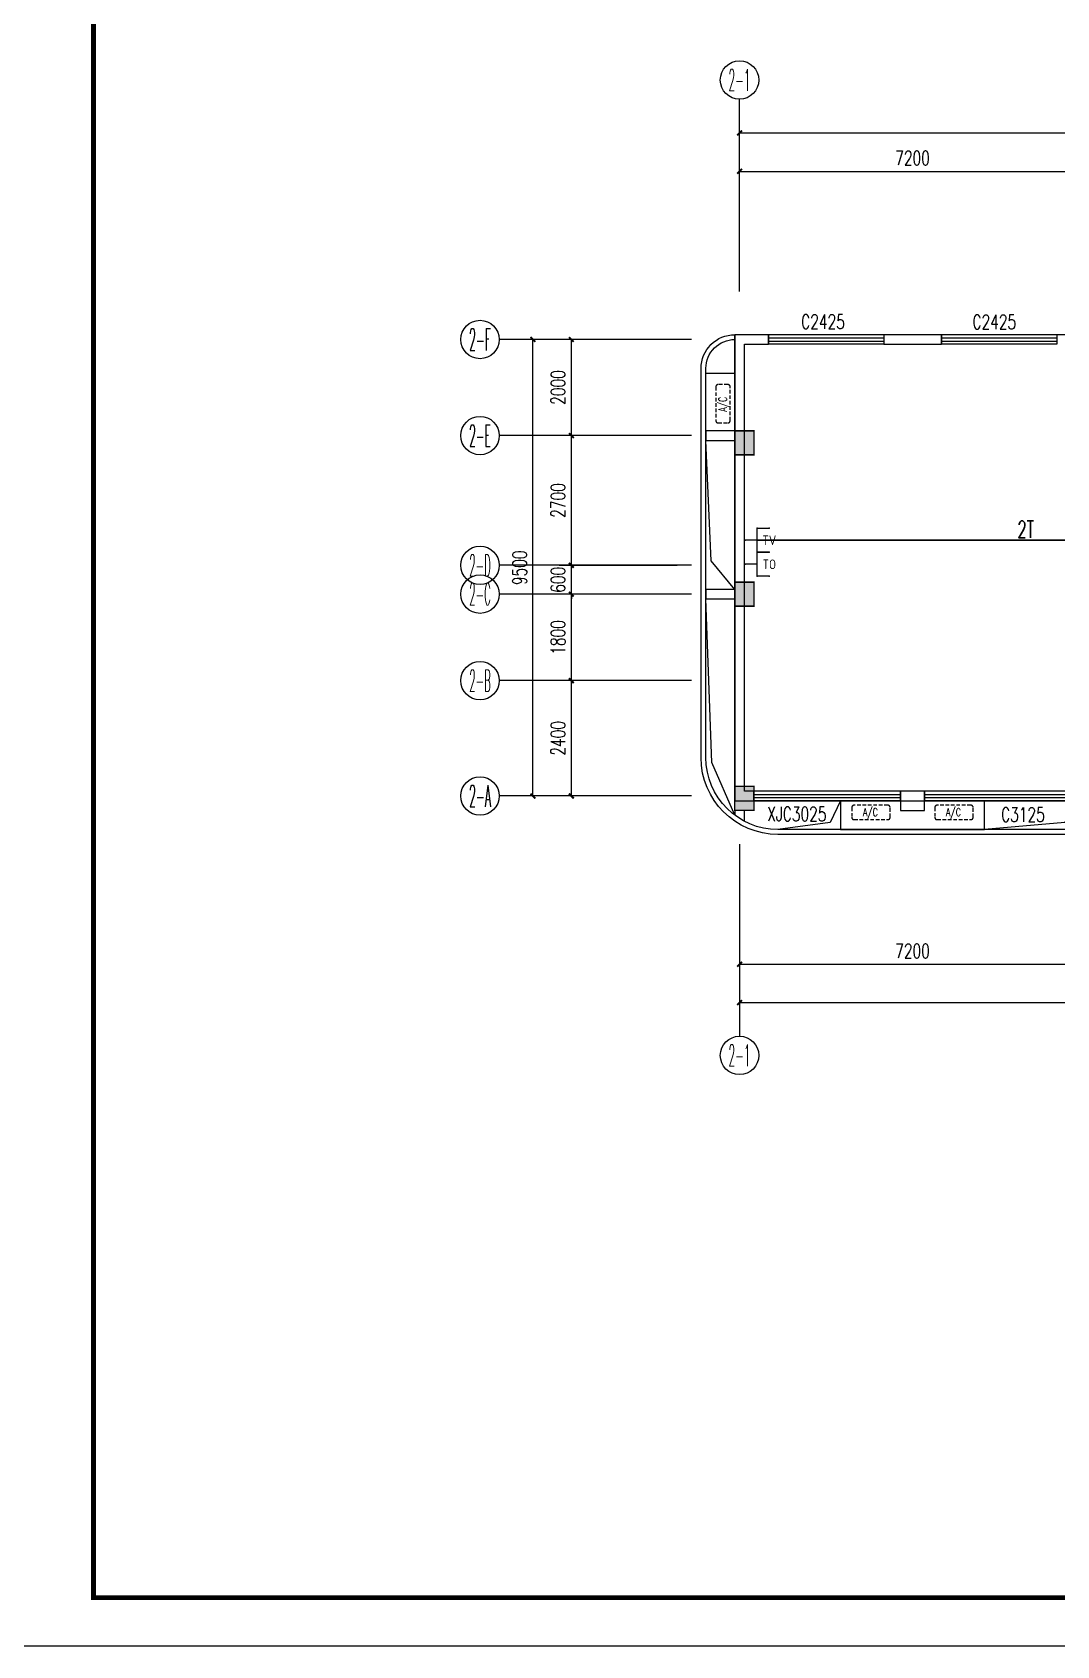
# Model space of a CAD drawing. Extents: x -9422388 to 15610651, y -1992469 to 953794.
# Drawn here: x -2890749 to -2869433, y -380398 to -346819 of the extents above; entities that cross this region are included whole.
import ezdxf
from ezdxf.enums import TextEntityAlignment as Align

# ---------------------------------------------------------------- set-up
doc = ezdxf.new("R2010")
doc.units = 0
doc.header["$LTSCALE"] = 1000
doc.linetypes.add('( Hidden )', pattern=[0.375, 0.25, -0.125])
for name, color, linetype in [('A-FLOR-HVAC', 4, 'Continuous'), ('AXIS_TEXT', 7, 'Continuous'), ('C-KZ', 2, 'Continuous'), ('C-Z-HATCH', 253, 'Continuous'), ('EQUIP-通讯', 3, 'Continuous'), ('PUB_TITLE', 4, 'Continuous'), ('TEL_TEXT', 7, 'Continuous'), ('WINDOW_TEXT', 7, 'Continuous'), ('WIRE-通讯', 4, 'Continuous')]:
    doc.layers.add(name, color=color, linetype=linetype)
doc.styles.add('_TCH_AXIS', font='COMPLEX', dxfattribs={"bigfont": 'GBCBIG'})
doc.styles.add('_TCH_DIM_T3', font='SIMPLEX', dxfattribs={"width": 0.705882, "bigfont": 'GBCBIG'})
doc.styles.add('_TCH_WINDOW', font='SIMPLEX', dxfattribs={"height": 3.5, "bigfont": 'GBCBIG'})
doc.styles.add('_TEL_ATTDEF', font='GBENOR', dxfattribs={"width": 0.8, "height": 3, "bigfont": 'GBCBIG'})
doc.styles.add('_TEL_DIM', font='SIMPLEX', dxfattribs={"width": 0.8, "height": 3.5, "bigfont": 'HZTXT'})
doc.styles.add('COMPLEX', font='COMPLEX')
doc.dimstyles.new('_TCH_ARCH&&100', dxfattribs={"dimtxt": 297.5, "dimasz": 100, "dimexe": 250, "dimexo": 300, "dimgap": 126.25, "dimtad": 1, "dimdec": 0, "dimzin": 0, "dimdsep": 46, "dimtxsty": '_TCH_DIM_T3', "dimblk": 'ARCHTICK', "dimcen": 0.09, "dimclrt": 7, "dimazin": 2, "dimtfac": 1, "dimtdec": 0, "dimtix": 1, "dimtmove": 2, "dimatfit": 3, "dimfxl": 0, "dimtolj": 1, "dimtzin": 0, "dimarcsym": 0})

# ---------------------------------------------------------------- blocks, each defined once
blk = doc.blocks.new('KTWJ1')
at = {"layer": 'A-FLOR-HVAC', "color": 0, "linetype": '( Hidden )', "ltscale": 0.3}
blk.add_lwpolyline([(152982, -14209, 0.414214), (153032, -14259), (153732, -14259, 0.414214), (153782, -14209), (153782, -14009, 0.414214), (153732, -13959), (153032, -13959, 0.414214), (152982, -14009)], format="xyb", close=True, dxfattribs=at)
at = {"layer": 'A-FLOR-HVAC', "color": 0, "style": '_TCH_WINDOW', "width": 0.705882}
blk.add_text('A/C', height=170, dxfattribs=at).set_placement((153214, -14188))
blk = doc.blocks.new('宿舍楼柱网2')
at = {"layer": 'C-Z-HATCH'}
h = blk.add_hatch(color=0, dxfattribs=at)
h.dxf.hatch_style = 1
h.paths.add_polyline_path([(97500, 330556), (97900, 330556), (97900, 330056), (97500, 330056)])
h = blk.add_hatch(color=0, dxfattribs=at)
h.dxf.hatch_style = 1
h.paths.add_polyline_path([(104550, 330556), (105050, 330556), (105050, 329956), (104550, 329956)])
h = blk.add_hatch(color=0, dxfattribs=at)
h.dxf.hatch_style = 1
h.paths.add_polyline_path([(111900, 330556), (112300, 330556), (112300, 330056), (111900, 330056)])
h = blk.add_hatch(color=0, dxfattribs=at)
h.dxf.hatch_style = 1
h.paths.add_polyline_path([(119100, 330556), (119600, 330556), (119600, 329956), (119100, 329956)])
h = blk.add_hatch(color=0, dxfattribs=at)
h.dxf.hatch_style = 1
h.paths.add_polyline_path([(126300, 330556), (126700, 330556), (126700, 330056), (126300, 330056)])
h = blk.add_hatch(color=0, dxfattribs=at)
h.dxf.hatch_style = 1
h.paths.add_polyline_path([(133350, 330556), (133850, 330556), (133850, 329956), (133350, 329956)])
h = blk.add_hatch(color=0, dxfattribs=at)
h.dxf.hatch_style = 1
h.paths.add_polyline_path([(140500, 330556), (140900, 330556), (140900, 330056), (140500, 330056)])
h = blk.add_hatch(color=0, dxfattribs=at)
h.dxf.hatch_style = 1
h.paths.add_polyline_path([(97500, 327406), (97900, 327406), (97900, 326906), (97500, 326906)])
h = blk.add_hatch(color=0, dxfattribs=at)
h.dxf.hatch_style = 1
h.paths.add_polyline_path([(111900, 327406), (112300, 327406), (112300, 326906), (111900, 326906)])
h = blk.add_hatch(color=0, dxfattribs=at)
h.dxf.hatch_style = 1
h.paths.add_polyline_path([(126300, 327406), (126700, 327406), (126700, 326906), (126300, 326906)])
h = blk.add_hatch(color=0, dxfattribs=at)
h.dxf.hatch_style = 1
h.paths.add_polyline_path([(140500, 327406), (140900, 327406), (140900, 326906), (140500, 326906)])
h = blk.add_hatch(color=0, dxfattribs=at)
h.dxf.hatch_style = 1
h.paths.add_polyline_path([(97500, 323156), (97900, 323156), (97900, 322656), (97500, 322656)])
h = blk.add_hatch(color=0, dxfattribs=at)
h.dxf.hatch_style = 1
h.paths.add_polyline_path([(104550, 323256), (105050, 323256), (105050, 322656), (104550, 322656)])
h = blk.add_hatch(color=0, dxfattribs=at)
h.dxf.hatch_style = 1
h.paths.add_polyline_path([(111900, 323156), (112300, 323156), (112300, 322656), (111900, 322656)])
h = blk.add_hatch(color=0, dxfattribs=at)
h.dxf.hatch_style = 1
h.paths.add_polyline_path([(119100, 323256), (119600, 323256), (119600, 322656), (119100, 322656)])
h = blk.add_hatch(color=0, dxfattribs=at)
h.dxf.hatch_style = 1
h.paths.add_polyline_path([(126300, 323156), (126700, 323156), (126700, 322656), (126300, 322656)])
h = blk.add_hatch(color=0, dxfattribs=at)
h.dxf.hatch_style = 1
h.paths.add_polyline_path([(133350, 323256), (133850, 323256), (133850, 322656), (133350, 322656)])
h = blk.add_hatch(color=0, dxfattribs=at)
h.dxf.hatch_style = 1
h.paths.add_polyline_path([(140500, 323156), (140900, 323156), (140900, 322656), (140500, 322656)])
at = {"layer": 'C-KZ', "color": 0, "const_width": 30}
for points in [[(97500, 330556), (97900, 330556), (97900, 330056), (97500, 330056)], [(104550, 330556), (105050, 330556), (105050, 329956), (104550, 329956)], [(111900, 330556), (112300, 330556), (112300, 330056), (111900, 330056)], [(119100, 330556), (119600, 330556), (119600, 329956), (119100, 329956)], [(126300, 330556), (126700, 330556), (126700, 330056), (126300, 330056)], [(133350, 330556), (133850, 330556), (133850, 329956), (133350, 329956)], [(140500, 330556), (140900, 330556), (140900, 330056), (140500, 330056)], [(97500, 327406), (97900, 327406), (97900, 326906), (97500, 326906)], [(111900, 327406), (112300, 327406), (112300, 326906), (111900, 326906)], [(126300, 327406), (126700, 327406), (126700, 326906), (126300, 326906)], [(140500, 327406), (140900, 327406), (140900, 326906), (140500, 326906)], [(97500, 323156), (97900, 323156), (97900, 322656), (97500, 322656)], [(104550, 323256), (105050, 323256), (105050, 322656), (104550, 322656)], [(111900, 323156), (112300, 323156), (112300, 322656), (111900, 322656)], [(119100, 323256), (119600, 323256), (119600, 322656), (119100, 322656)], [(126300, 323156), (126700, 323156), (126700, 322656), (126300, 322656)], [(133350, 323256), (133850, 323256), (133850, 322656), (133350, 322656)], [(140500, 323156), (140900, 323156), (140900, 322656), (140500, 322656)]]:
    blk.add_lwpolyline(points, close=True, dxfattribs=at)
blk = doc.blocks.new('$TCHSYS$WIN2D')
at = {"color": 0}
for p, q in [((-0.5, 0.5), (0.5, 0.5)), ((-0.5, 0.5), (-0.5, -0.5)), ((0.5, 0.5), (0.5, -0.5)), ((0.5, 0.167), (-0.5, 0.167)), ((0.5, -0.167), (-0.5, -0.167)), ((-0.5, -0.5), (0.5, -0.5))]:
    blk.add_line(p, q, dxfattribs=at)
blk = doc.blocks.new('_ArchTick')
at = {"color": 0, "linetype": 'ByBlock', "const_width": 0.4}
blk.add_lwpolyline([(-0.5, -0.5), (0.5, 0.5)], dxfattribs=at)
blk = doc.blocks.new('*D2838')
at = {"color": 0, "lineweight": -2, "transparency": 16777216}
for p, q in [((1474530, -199693), (1474530, -202943)), ((1541350, -199693), (1541350, -202943)), ((1474530, -202693), (1541350, -202693))]:
    blk.add_line(p, q, dxfattribs=at)
at = {"layer": 'Defpoints', "color": 0, "transparency": 16777216}
for p in [(1474530, -199393), (1541350, -199393), (1541350, -202693)]:
    blk.add_point(p, dxfattribs=at)
at = {"color": 0, "lineweight": -2, "transparency": 16777216, "xscale": 100, "yscale": 100, "zscale": 100, "rotation": 180}
blk.add_blockref('_ArchTick', (1474530, -202693), dxfattribs=at)
at = {"color": 0, "lineweight": -2, "transparency": 16777216, "xscale": 100, "yscale": 100, "zscale": 100}
blk.add_blockref('_ArchTick', (1541350, -202693), dxfattribs=at)
at = {"color": 7, "transparency": 16777216, "insert": (1507940, -202418), "char_height": 297.5, "attachment_point": 5, "style": '_TCH_DIM_T3'}
blk.add_mtext('\\A1;66820', dxfattribs=at)
blk = doc.blocks.new('*D2839')
at = {"color": 0, "lineweight": -2, "transparency": 16777216}
for p, q in [((1474530, -199693), (1474530, -202143)), ((1481730, -199693), (1481730, -202143)), ((1474530, -201893), (1481730, -201893))]:
    blk.add_line(p, q, dxfattribs=at)
at = {"layer": 'Defpoints', "color": 0, "transparency": 16777216}
for p in [(1474530, -199393), (1481730, -199393), (1481730, -201893)]:
    blk.add_point(p, dxfattribs=at)
at = {"color": 0, "lineweight": -2, "transparency": 16777216, "xscale": 100, "yscale": 100, "zscale": 100, "rotation": 180}
blk.add_blockref('_ArchTick', (1474530, -201893), dxfattribs=at)
at = {"color": 0, "lineweight": -2, "transparency": 16777216, "xscale": 100, "yscale": 100, "zscale": 100}
blk.add_blockref('_ArchTick', (1481730, -201893), dxfattribs=at)
at = {"color": 7, "transparency": 16777216, "insert": (1478130, -201618), "char_height": 297.5, "attachment_point": 5, "style": '_TCH_DIM_T3'}
blk.add_mtext('\\A1;7200', dxfattribs=at)
blk = doc.blocks.new('*D2853')
at = {"color": 0, "lineweight": -2, "transparency": 16777216}
for p, q in [((1474530, -187593), (1474530, -184343)), ((1523650, -187593), (1523650, -184343)), ((1474530, -184593), (1523650, -184593))]:
    blk.add_line(p, q, dxfattribs=at)
at = {"layer": 'Defpoints', "color": 0, "transparency": 16777216}
for p in [(1523650, -184593), (1474530, -187893), (1523650, -187893)]:
    blk.add_point(p, dxfattribs=at)
at = {"color": 0, "lineweight": -2, "transparency": 16777216, "xscale": 100, "yscale": 100, "zscale": 100, "rotation": 180}
blk.add_blockref('_ArchTick', (1474530, -184593), dxfattribs=at)
at = {"color": 0, "lineweight": -2, "transparency": 16777216, "xscale": 100, "yscale": 100, "zscale": 100}
blk.add_blockref('_ArchTick', (1523650, -184593), dxfattribs=at)
at = {"color": 7, "transparency": 16777216, "insert": (1499090, -184318), "char_height": 297.5, "attachment_point": 5, "style": '_TCH_DIM_T3'}
blk.add_mtext('\\A1;49120', dxfattribs=at)
blk = doc.blocks.new('*D2854')
at = {"color": 0, "lineweight": -2, "transparency": 16777216}
for p, q in [((1474530, -187593), (1474530, -185143)), ((1481730, -187593), (1481730, -185143)), ((1474530, -185393), (1481730, -185393))]:
    blk.add_line(p, q, dxfattribs=at)
at = {"layer": 'Defpoints', "color": 0, "transparency": 16777216}
for p in [(1481730, -185393), (1474530, -187893), (1481730, -187893)]:
    blk.add_point(p, dxfattribs=at)
at = {"color": 0, "lineweight": -2, "transparency": 16777216, "xscale": 100, "yscale": 100, "zscale": 100, "rotation": 180}
blk.add_blockref('_ArchTick', (1474530, -185393), dxfattribs=at)
at = {"color": 0, "lineweight": -2, "transparency": 16777216, "xscale": 100, "yscale": 100, "zscale": 100}
blk.add_blockref('_ArchTick', (1481730, -185393), dxfattribs=at)
at = {"color": 7, "transparency": 16777216, "insert": (1478130, -185118), "char_height": 297.5, "attachment_point": 5, "style": '_TCH_DIM_T3'}
blk.add_mtext('\\A1;7200', dxfattribs=at)
blk = doc.blocks.new('_AXISO')
at = {"color": 0}
blk.add_circle((0, 0), 0.5, dxfattribs=at)
at = {"layer": 'AXIS_TEXT', "color": 0, "style": 'COMPLEX', "width": 1.041667}
blk.add_attdef('A', text='', height=0.56, dxfattribs=at).set_placement((-0.25, -0.28), (0.25, -0.28), align=Align.FIT)
blk = doc.blocks.new('*D2870')
at = {"color": 0, "lineweight": -2, "transparency": 16777216}
for p, q in [((1473230, -188893), (1469980, -188893)), ((1470230, -198393), (1470230, -188893)), ((1473230, -198393), (1469980, -198393))]:
    blk.add_line(p, q, dxfattribs=at)
at = {"layer": 'Defpoints', "color": 0, "transparency": 16777216}
for p in [(1470230, -188893), (1473530, -188893), (1473530, -198393)]:
    blk.add_point(p, dxfattribs=at)
at = {"color": 0, "lineweight": -2, "transparency": 16777216, "xscale": 100, "yscale": 100, "zscale": 100}
for p, rotation in [((1470230, -188893), 90), ((1470230, -198393), 270)]:
    blk.add_blockref('_ArchTick', p, dxfattribs=dict(at, rotation=rotation))
at = {"color": 7, "transparency": 16777216, "insert": (1469955, -193643), "char_height": 297.5, "attachment_point": 5, "rotation": 90, "style": '_TCH_DIM_T3'}
blk.add_mtext('\\A1;9500', dxfattribs=at)
blk = doc.blocks.new('*D2871')
at = {"color": 0, "lineweight": -2, "transparency": 16777216}
for p, q in [((1473230, -195993), (1470780, -195993)), ((1471030, -198393), (1471030, -195993)), ((1473230, -198393), (1470780, -198393))]:
    blk.add_line(p, q, dxfattribs=at)
at = {"layer": 'Defpoints', "color": 0, "transparency": 16777216}
for p in [(1471030, -195993), (1473530, -195993), (1473530, -198393)]:
    blk.add_point(p, dxfattribs=at)
at = {"color": 0, "lineweight": -2, "transparency": 16777216, "xscale": 100, "yscale": 100, "zscale": 100}
for p, rotation in [((1471030, -195993), 90), ((1471030, -198393), 270)]:
    blk.add_blockref('_ArchTick', p, dxfattribs=dict(at, rotation=rotation))
at = {"color": 7, "transparency": 16777216, "insert": (1470755, -197193), "char_height": 297.5, "attachment_point": 5, "rotation": 90, "style": '_TCH_DIM_T3'}
blk.add_mtext('\\A1;2400', dxfattribs=at)
blk = doc.blocks.new('*D2872')
at = {"color": 0, "lineweight": -2, "transparency": 16777216}
for p, q in [((1473230, -194193), (1470780, -194193)), ((1471030, -195993), (1471030, -194193)), ((1473230, -195993), (1470780, -195993))]:
    blk.add_line(p, q, dxfattribs=at)
at = {"layer": 'Defpoints', "color": 0, "transparency": 16777216}
for p in [(1471030, -194193), (1473530, -194193), (1473530, -195993)]:
    blk.add_point(p, dxfattribs=at)
at = {"color": 0, "lineweight": -2, "transparency": 16777216, "xscale": 100, "yscale": 100, "zscale": 100}
for p, rotation in [((1471030, -194193), 90), ((1471030, -195993), 270)]:
    blk.add_blockref('_ArchTick', p, dxfattribs=dict(at, rotation=rotation))
at = {"color": 7, "transparency": 16777216, "insert": (1470755, -195093), "char_height": 297.5, "attachment_point": 5, "rotation": 90, "style": '_TCH_DIM_T3'}
blk.add_mtext('\\A1;1800', dxfattribs=at)
blk = doc.blocks.new('*D2873')
at = {"color": 0, "lineweight": -2, "transparency": 16777216}
for p, q in [((1473230, -193593), (1470780, -193593)), ((1471030, -193593), (1471030, -193493)), ((1471030, -194193), (1471030, -193593)), ((1473230, -194193), (1470780, -194193)), ((1471030, -194193), (1471030, -194293))]:
    blk.add_line(p, q, dxfattribs=at)
at = {"layer": 'Defpoints', "color": 0, "transparency": 16777216}
for p in [(1471030, -193593), (1473530, -193593), (1473530, -194193)]:
    blk.add_point(p, dxfattribs=at)
at = {"color": 0, "lineweight": -2, "transparency": 16777216, "xscale": 100, "yscale": 100, "zscale": 100}
for p, rotation in [((1471030, -193593), 270), ((1471030, -194193), 90)]:
    blk.add_blockref('_ArchTick', p, dxfattribs=dict(at, rotation=rotation))
at = {"color": 7, "transparency": 16777216, "insert": (1470755, -193893), "char_height": 297.5, "attachment_point": 5, "rotation": 90, "style": '_TCH_DIM_T3'}
blk.add_mtext('\\A1;600', dxfattribs=at)
blk = doc.blocks.new('*D2874')
at = {"color": 0, "lineweight": -2, "transparency": 16777216}
for p, q in [((1473230, -190893), (1470780, -190893)), ((1471030, -193593), (1471030, -190893)), ((1473230, -193593), (1470780, -193593))]:
    blk.add_line(p, q, dxfattribs=at)
at = {"layer": 'Defpoints', "color": 0, "transparency": 16777216}
for p in [(1471030, -190893), (1473530, -190893), (1473530, -193593)]:
    blk.add_point(p, dxfattribs=at)
at = {"color": 0, "lineweight": -2, "transparency": 16777216, "xscale": 100, "yscale": 100, "zscale": 100}
for p, rotation in [((1471030, -190893), 90), ((1471030, -193593), 270)]:
    blk.add_blockref('_ArchTick', p, dxfattribs=dict(at, rotation=rotation))
at = {"color": 7, "transparency": 16777216, "insert": (1470755, -192243), "char_height": 297.5, "attachment_point": 5, "rotation": 90, "style": '_TCH_DIM_T3'}
blk.add_mtext('\\A1;2700', dxfattribs=at)
blk = doc.blocks.new('*D2875')
at = {"color": 0, "lineweight": -2, "transparency": 16777216}
for p, q in [((1473230, -188893), (1470780, -188893)), ((1471030, -190893), (1471030, -188893)), ((1473230, -190893), (1470780, -190893))]:
    blk.add_line(p, q, dxfattribs=at)
at = {"layer": 'Defpoints', "color": 0, "transparency": 16777216}
for p in [(1471030, -188893), (1473530, -188893), (1473530, -190893)]:
    blk.add_point(p, dxfattribs=at)
at = {"color": 0, "lineweight": -2, "transparency": 16777216, "xscale": 100, "yscale": 100, "zscale": 100}
for p, rotation in [((1471030, -188893), 90), ((1471030, -190893), 270)]:
    blk.add_blockref('_ArchTick', p, dxfattribs=dict(at, rotation=rotation))
at = {"color": 7, "transparency": 16777216, "insert": (1470755, -189893), "char_height": 297.5, "attachment_point": 5, "rotation": 90, "style": '_TCH_DIM_T3'}
blk.add_mtext('\\A1;2000', dxfattribs=at)
blk = doc.blocks.new('$equip$00001847')
for p, q in [((-0.5, 0.499), (-0.5, 0.999)), ((0.5, 0.999), (0.5, 0.499)), ((0.5, 0.499), (-0.5, 0.499)), ((0, 0.5), (0, 0))]:
    blk.add_line(p, q)
for p in [(-0.5, 0.999), (0.5, 0.999), (-0.5, 0.499), (0, 0), (0.5, 0.499)]:
    blk.add_point(p)
at = {"color": 7, "style": '_TEL_DIM'}
blk.add_attdef('$TEXT$', text='', height=0.4, dxfattribs=at).set_placement((0, 0.999), align=Align.MIDDLE_CENTER)
at = {"color": 7, "style": '_TEL_DIM', "flags": 1}
blk.add_attdef('A', text='', height=0.00002, dxfattribs=at).set_placement((0, 0), align=Align.MIDDLE_CENTER)
blk = doc.blocks.new('$equip$00001802')
for p, q in [((-0.5, 0.499), (-0.5, 0.999)), ((0.5, 0.999), (0.5, 0.499)), ((0.5, 0.499), (-0.5, 0.499)), ((0, 0.5), (0, 0))]:
    blk.add_line(p, q)
for p in [(-0.5, 0.999), (0.5, 0.999), (-0.5, 0.499), (0, 0), (0.5, 0.499)]:
    blk.add_point(p)
at = {"color": 7, "style": '_TEL_DIM'}
blk.add_attdef('$TEXT$', text='', height=0.4, dxfattribs=at).set_placement((0, 0.999), align=Align.MIDDLE_CENTER)
at = {"color": 7, "style": '_TEL_DIM', "flags": 1}
blk.add_attdef('A', text='', height=0.00002, dxfattribs=at).set_placement((0, 0), align=Align.MIDDLE_CENTER)
blk = doc.blocks.new('34214')
at = {"color": 8}
for p, q in [((1474529.8, -187892.6), (1474529.8, -183892.6)), ((1473529.8, -188892.6), (1469529.8, -188892.6)), ((1475129.8, -188792.6), (1474429.8, -188792.6)), ((1474429.8, -198492.6), (1474429.8, -188792.6)), ((1474629.8, -188992.6), (1475129.8, -188992.6)), ((1474629.8, -198292.6), (1474629.8, -188992.6)), ((1475129.8, -188992.6), (1475129.8, -188792.6)), ((1478729.8, -188792.6), (1477529.8, -188792.6)), ((1477529.8, -188792.6), (1477529.8, -188992.6)), ((1477529.8, -188992.6), (1478729.8, -188992.6)), ((1478729.8, -188992.6), (1478729.8, -188792.6)), ((1473529.8, -190892.6), (1469529.8, -190892.6)), ((1473529.8, -193592.6), (1469529.8, -193592.6)), ((1473529.8, -194192.6), (1469529.8, -194192.6)), ((1473529.8, -195992.6), (1469529.8, -195992.6)), ((1473529.8, -198392.6), (1469529.8, -198392.6)), ((1474829.8, -198292.6), (1474629.8, -198292.6)), ((1474829.8, -198492.6), (1474829.8, -198292.6)), ((1478379.8, -198292.6), (1477879.8, -198292.6)), ((1477879.8, -198292.6), (1477879.8, -198692.6)), ((1478379.8, -198692.6), (1478379.8, -198292.6)), ((1474429.8, -198492.6), (1474829.8, -198492.6)), ((1477879.8, -198692.6), (1478379.8, -198692.6)), ((1474529.8, -199392.6), (1474529.8, -203392.6))]:
    blk.add_line(p, q, dxfattribs=at)
for points in [[(1517829.8, -199192.6), (1475329.8, -199192.6, -0.4142134), (1473729.8, -197592.6), (1473729.8, -189492.6, -0.4142137), (1474429.8, -188792.6), (1474429.8, -188792.6)], [(1517829.8, -199092.6), (1475329.8, -199092.6, -0.4142134), (1473829.8, -197592.6), (1473829.8, -189492.6, -0.4142137), (1474429.8, -188892.6), (1474429.8, -188892.6)]]:
    blk.add_lwpolyline(points, format="xyb", dxfattribs=at)
for points in [[(1496129.8, -198492.6), (1496129.8, -190892.6), (1481729.8, -190892.6), (1481729.8, -188792.6), (1474429.8, -188792.6), (1474429.8, -198492.6)], [(1473829.8, -189592.6), (1474429.8, -189592.6), (1474429.8, -190792.6), (1473829.8, -190792.6)], [(1473829.8, -190792.6), (1473829.8, -190992.6), (1474429.8, -190992.6), (1474429.8, -190792.6)], [(1473829.8, -194092.6), (1473829.8, -194292.6), (1474429.8, -194292.6), (1474429.8, -194092.6)]]:
    blk.add_lwpolyline(points, close=True, dxfattribs=at)
for points in [[(1474429.8, -194092.6), (1473940.1, -193499.8), (1473829.8, -190992.6)], [(1474429.8, -198792.6), (1473952.1, -197699.3), (1473829.8, -194292.6)], [(1474629.8, -198919.2), (1474629.8, -198692.6), (1474429.8, -198692.6), (1474429.8, -198792.6)], [(1476629.8, -198492.6), (1476412.3, -198947.3), (1475329.8, -199092.6)], [(1477879.8, -198492.6), (1476629.8, -198492.6), (1476629.8, -199092.6), (1479629.8, -199092.6), (1479629.8, -198492.6), (1478379.8, -198492.6)], [(1481479.8, -198492.6), (1481298.6, -198947.3), (1479629.8, -199092.6)]]:
    blk.add_lwpolyline(points, dxfattribs=at)
ref = blk.add_blockref('_AXISO', (1474529.8, -183492.6), dxfattribs=dict(at, xscale=800, yscale=800, zscale=800))
ref.add_attrib('A', '2-1', dxfattribs={"layer": 'AXIS_TEXT', "color": 8, "height": 452.55, "style": '_TCH_AXIS', "width": 0.381818}).set_placement((1474303.5, -183718.8), (1474756.1, -183718.8), align=Align.FIT)
ref = blk.add_blockref('$TCHSYS$WIN2D', (1476329.8, -188892.6), dxfattribs=dict(at, xscale=-2400, yscale=200, zscale=200, rotation=359.9999999999926))
ref.add_attrib('A', 'C2425', (1475811.7, -188672.1), dxfattribs={"layer": 'WINDOW_TEXT', "color": 8, "height": 297.5, "style": '_TCH_WINDOW', "width": 0.705882})
ref = blk.add_blockref('$TCHSYS$WIN2D', (1479929.8, -188892.6), dxfattribs=dict(at, xscale=-2400, yscale=200, zscale=200, rotation=359.9999999999926))
ref.add_attrib('A', 'C2425', (1479376.5, -188674.7), dxfattribs={"layer": 'WINDOW_TEXT', "color": 8, "height": 297.5, "style": '_TCH_WINDOW', "width": 0.705882})
ref = blk.add_blockref('_AXISO', (1469129.8, -188892.6), dxfattribs=dict(at, xscale=800, yscale=800, zscale=800))
ref.add_attrib('A', '2-F', dxfattribs={"layer": 'AXIS_TEXT', "color": 8, "height": 452.55, "style": '_TCH_AXIS', "width": 0.33871}).set_placement((1468903.5, -189118.8), (1469356.1, -189118.8), align=Align.FIT)
at = {"color": 8, "rotation": 90}
blk.add_blockref('KTWJ1', (1460076.9, -343612.3), dxfattribs=at)
at = {"color": 8}
ref = blk.add_blockref('_AXISO', (1469129.8, -190892.6), dxfattribs=dict(at, xscale=800, yscale=800, zscale=800))
ref.add_attrib('A', '2-E', dxfattribs={"layer": 'AXIS_TEXT', "color": 8, "height": 452.55, "style": '_TCH_AXIS', "width": 0.33871}).set_placement((1468903.5, -191118.8), (1469356.1, -191118.8), align=Align.FIT)
for name, p in [('宿舍楼柱网2', (1376929.4, -521348.5)), ('KTWJ1', (1323882.3, -184626.5)), ('KTWJ1', (1325609.8, -184626.5))]:
    blk.add_blockref(name, p, dxfattribs=at)
ref = blk.add_blockref('_AXISO', (1469129.8, -193592.6), dxfattribs=dict(at, xscale=800, yscale=800, zscale=800))
ref.add_attrib('A', '2-D', dxfattribs={"layer": 'AXIS_TEXT', "color": 8, "height": 452.55, "style": '_TCH_AXIS', "width": 0.333333}).set_placement((1468903.5, -193818.8), (1469356.1, -193818.8), align=Align.FIT)
ref = blk.add_blockref('_AXISO', (1469129.8, -194192.6), dxfattribs=dict(at, xscale=800, yscale=800, zscale=800))
ref.add_attrib('A', '2-C', dxfattribs={"layer": 'AXIS_TEXT', "color": 8, "height": 452.55, "style": '_TCH_AXIS', "width": 0.344262}).set_placement((1468903.5, -194418.8), (1469356.1, -194418.8), align=Align.FIT)
ref = blk.add_blockref('_AXISO', (1469129.8, -195992.6), dxfattribs=dict(at, xscale=800, yscale=800, zscale=800))
ref.add_attrib('A', '2-B', dxfattribs={"layer": 'AXIS_TEXT', "color": 8, "height": 452.55, "style": '_TCH_AXIS', "width": 0.333333}).set_placement((1468903.5, -196218.8), (1469356.1, -196218.8), align=Align.FIT)
ref = blk.add_blockref('_AXISO', (1469129.8, -198392.6), dxfattribs=dict(at, xscale=800, yscale=800, zscale=800))
ref.add_attrib('A', '2-A', dxfattribs={"layer": 'AXIS_TEXT', "color": 8, "height": 452.55, "style": '_TCH_AXIS', "width": 0.328125}).set_placement((1468903.5, -198618.8), (1469356.1, -198618.8), align=Align.FIT)
ref = blk.add_blockref('$TCHSYS$WIN2D', (1476354.8, -198392.6), dxfattribs=dict(at, xscale=-3049.999557303381, yscale=-200, zscale=200, rotation=359.9999999999982))
ref.add_attrib('A', 'XJC3025', (1475105.2, -198917.7), dxfattribs={"layer": 'WINDOW_TEXT', "color": 8, "height": 297.5, "style": '_TCH_WINDOW', "width": 0.705882})
ref = blk.add_blockref('$TCHSYS$WIN2D', (1479929.8, -198392.6), dxfattribs=dict(at, xscale=-3100, yscale=200, zscale=200, rotation=359.9999999999977))
ref.add_attrib('A', 'C3125', (1479971.5, -198928.1), dxfattribs={"layer": 'WINDOW_TEXT', "color": 8, "height": 297.5, "style": '_TCH_WINDOW', "width": 0.705882})
ref = blk.add_blockref('_AXISO', (1474529.8, -203792.6), dxfattribs=dict(at, xscale=800, yscale=800, zscale=800))
ref.add_attrib('A', '2-1', dxfattribs={"layer": 'AXIS_TEXT', "color": 8, "height": 452.55, "style": '_TCH_AXIS', "width": 0.381818}).set_placement((1474303.5, -204018.8), (1474756.1, -204018.8), align=Align.FIT)
for p1, p2, distance, picture, middle in [((1474529.8, -187892.6), (1523649.8, -187892.6), 3300, '*D2853', (1499089.8, -184317.6)), ((1474529.8, -187892.6), (1481729.8, -187892.6), 2500, '*D2854', (1478129.8, -185117.6)), ((1473529.8, -198392.6), (1473529.8, -188892.6), 3300, '*D2870', (1469954.8, -193642.6)), ((1473529.8, -190892.6), (1473529.8, -188892.6), 2500, '*D2875', (1470754.8, -189892.6)), ((1473529.8, -193592.6), (1473529.8, -190892.6), 2500, '*D2874', (1470754.8, -192242.6)), ((1473529.8, -194192.6), (1473529.8, -193592.6), 2500, '*D2873', (1470754.8, -193892.6)), ((1473529.8, -195992.6), (1473529.8, -194192.6), 2500, '*D2872', (1470754.8, -195092.6)), ((1473529.8, -198392.6), (1473529.8, -195992.6), 2500, '*D2871', (1470754.8, -197192.6)), ((1474529.8, -199392.6), (1541349.8, -199392.6), -3300, '*D2838', (1507939.8, -202417.6)), ((1474529.8, -199392.6), (1481729.8, -199392.6), -2500, '*D2839', (1478129.8, -201617.6))]:
    dim = blk.add_aligned_dim(p1=p1, p2=p2, distance=distance, dimstyle='_TCH_ARCH&&100', dxfattribs=at)
    dim.commit()
    dim.dimension.update_dxf_attribs({"geometry": picture, "text_midpoint": middle})

msp = doc.modelspace()

# ---------------------------------------------------------------- linework, layer by layer
at = {"layer": 'PUB_TITLE'}
msp.add_lwpolyline([(-2891974.25692, -380398.05939), (-2786874.25692, -380398.05939), (-2786874.25692, -320998.05939), (-2891974.25692, -320998.05939)], close=True, dxfattribs=at)
at = {"layer": 'PUB_TITLE', "const_width": 100}
msp.add_lwpolyline([(-2889474.25692, -379398.05939), (-2787874.25692, -379398.05939), (-2787874.25692, -321998.05939), (-2889474.25692, -321998.05939)], close=True, dxfattribs=at)
at = {"layer": 'WIRE-通讯', "linetype": 'Continuous', "const_width": 35}
msp.add_lwpolyline([(-2875663.07146, -357391.62721), (-2865204.45159, -357391.62721)], dxfattribs=at)

# ---------------------------------------------------------------- block references
msp.add_blockref('34214', (-4350562.63649, -164320.0857))
at = {"layer": 'EQUIP-通讯'}
ref = msp.add_blockref('$equip$00001802', (-2875912.82171, -357391.62721), dxfattribs=dict(at, xscale=500, yscale=500, zscale=500, rotation=270))
ref.add_attrib('$TEXT$', 'TV', dxfattribs={"layer": '0', "color": 7, "height": 200, "style": '_TEL_ATTDEF'}).set_placement((-2875413.32121, -357391.62721), align=Align.MIDDLE_CENTER)
ref = msp.add_blockref('$equip$00001847', (-2875912.82171, -357891.62721), dxfattribs=dict(at, xscale=500, yscale=500, zscale=500, rotation=270))
ref.add_attrib('$TEXT$', 'TO', dxfattribs={"layer": '0', "color": 7, "height": 200, "style": '_TEL_ATTDEF'}).set_placement((-2875413.32121, -357891.62721), align=Align.MIDDLE_CENTER)

# ---------------------------------------------------------------- texts
at = {"layer": 'TEL_TEXT', "style": '_TEL_DIM', "width": 0.64}
msp.add_text('2T', height=350, dxfattribs=at).set_placement((-2870250.09063, -357338.45264))

doc.saveas('drawing.dxf')
